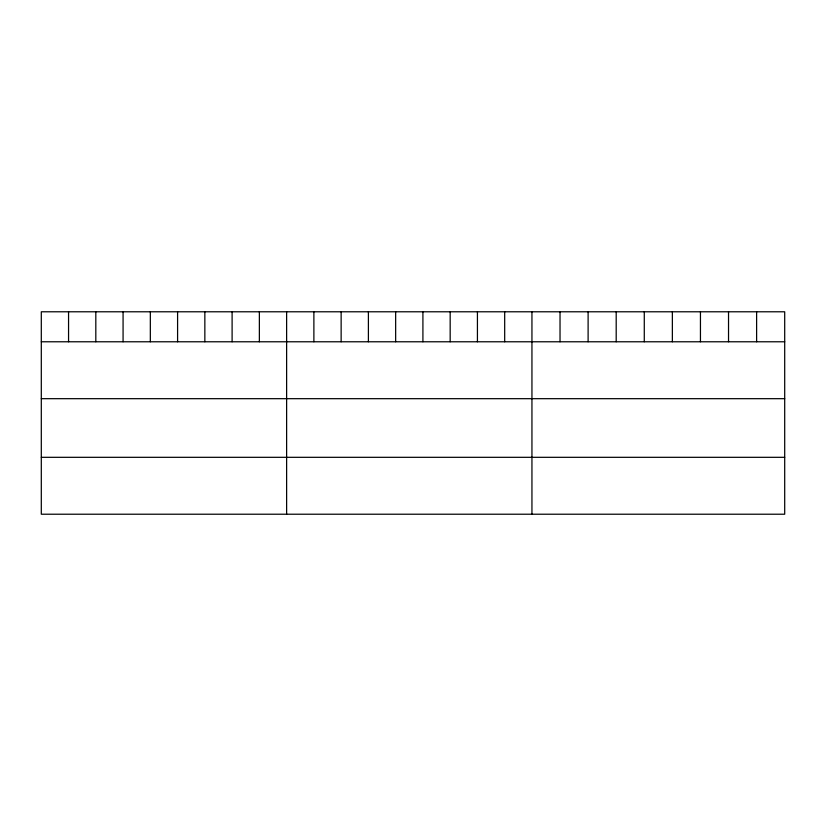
<?xml version="1.0" encoding="UTF-8"?>
<svg xmlns="http://www.w3.org/2000/svg" width="826" height="826" viewBox="0 0 826 826"><rect width="100%" height="100%" fill="white"/><g stroke="black" fill="none" stroke-linecap="round" stroke-linejoin="round"><path stroke-width="1.24" d="M784.7 341.778L784.7 514.216L41.3 514.216L41.3 311.784L784.7 311.784L784.7 341.778L41.3 341.778M41.3 398.679L784.7 398.679M41.3 457.315L784.7 457.315M756.616 311.784L756.616 341.778M728.532 311.784L728.532 341.778M700.448 311.784L700.448 341.778M672.364 311.784L672.364 341.778M644.28 311.784L644.28 341.778M616.196 311.784L616.196 341.778M588.112 311.784L588.112 341.778M560.028 311.784L560.028 341.778M531.944 311.784L531.944 514.216M504.686 311.784L504.686 341.778M477.428 311.784L477.428 341.778M450.17 311.784L450.17 341.778M422.912 311.784L422.912 341.778M395.654 311.784L395.654 341.778M368.396 311.784L368.396 341.778M341.138 311.784L341.138 341.778M313.88 311.784L313.88 341.778M286.622 311.784L286.622 514.216M259.364 311.784L259.364 341.778M232.106 311.784L232.106 341.778M204.848 311.784L204.848 341.778M177.59 311.784L177.59 341.778M150.332 311.784L150.332 341.778M123.074 311.784L123.074 341.778M95.816 311.784L95.816 341.778M68.558 311.784L68.558 341.778"/></g></svg>
